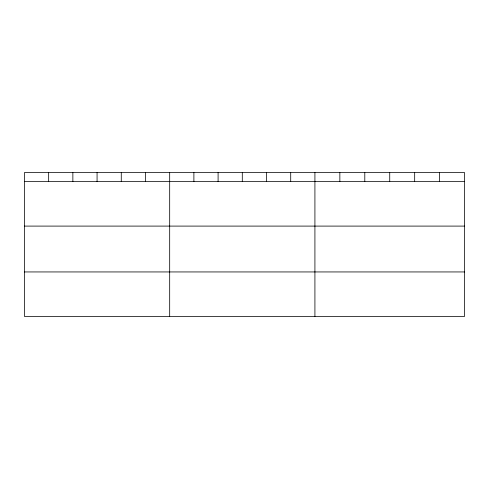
<?xml version="1.0" encoding="UTF-8"?>
<svg xmlns="http://www.w3.org/2000/svg" width="489" height="489" viewBox="0 0 489 489"><rect width="100%" height="100%" fill="white"/><g stroke="black" fill="none" stroke-linecap="round" stroke-linejoin="round"><path stroke-width="0.73" d="M464.55 226.095L464.55 172.556L24.45 172.556L24.45 316.444L464.55 316.444L464.55 226.095L24.45 226.095M24.45 181.59L464.55 181.59M24.45 271.945L464.55 271.945M439.611 172.556L439.611 181.59M414.672 172.556L414.672 181.59M389.733 172.556L389.733 181.59M364.794 172.556L364.794 181.59M339.855 172.556L339.855 181.59M314.916 172.556L314.916 316.444M290.71 172.556L290.71 181.59M266.505 172.556L266.505 181.59M242.299 172.556L242.299 181.59M218.094 172.556L218.094 181.59M193.888 172.556L193.888 181.59M169.683 172.556L169.683 316.444M145.477 172.556L145.477 181.59M121.272 172.556L121.272 181.59M97.067 172.556L97.067 181.59M72.861 172.556L72.861 181.59M48.655 172.556L48.655 181.59"/></g></svg>
